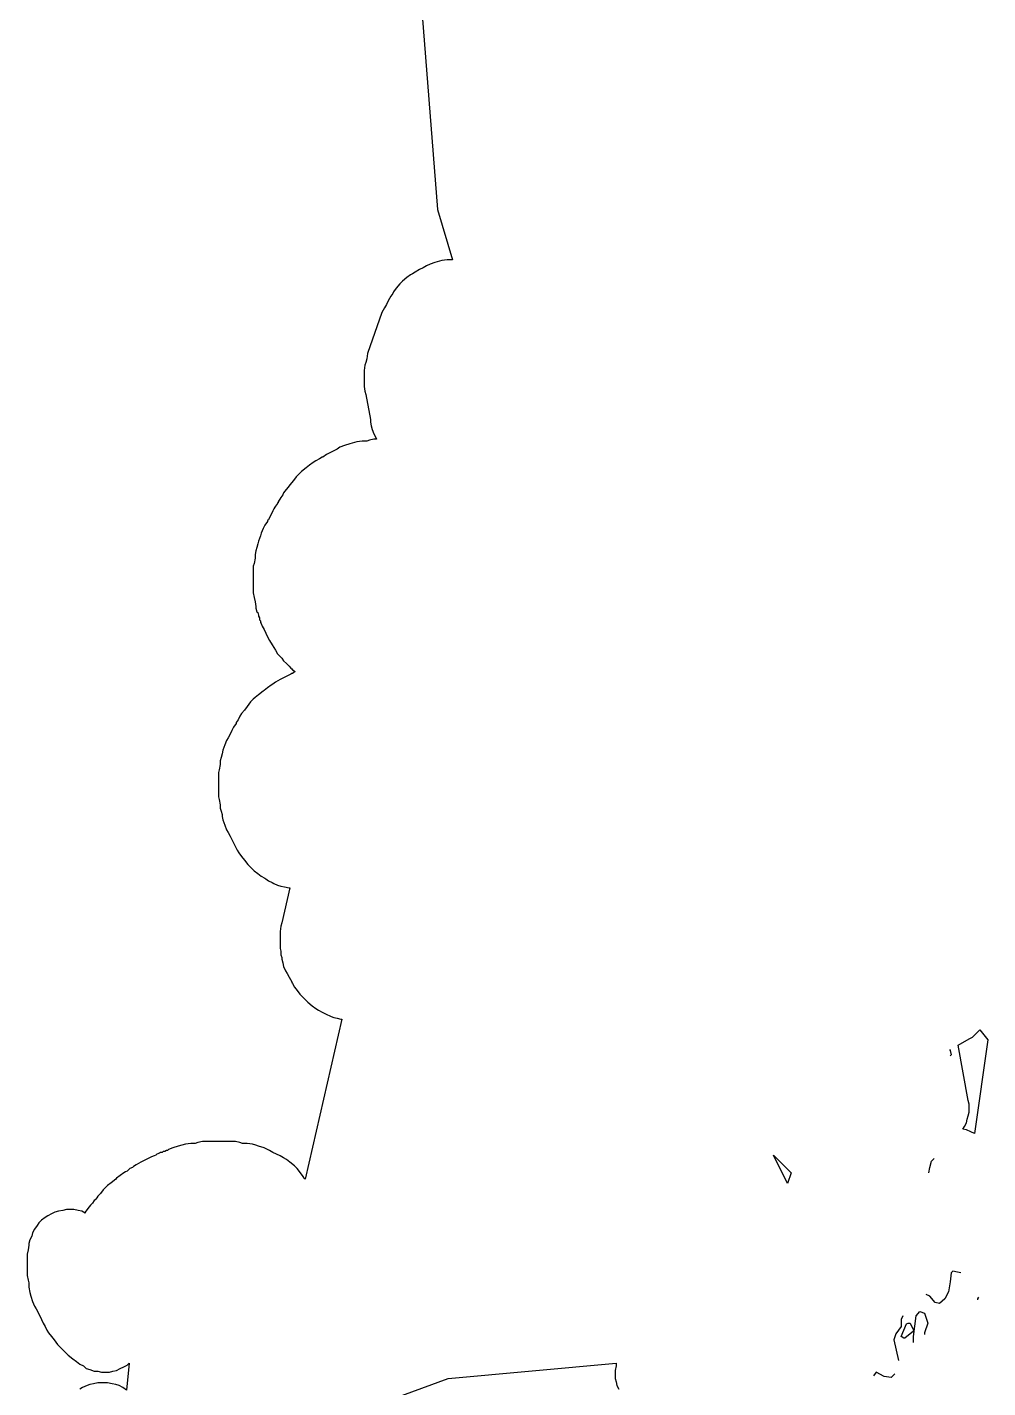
# Model space of a CAD drawing. Header units: metres. Extents: x 0 to 1325, y -1 to 773.
# Drawn here: x 201.51 to 212.26, y 193.92 to 209.15 of the extents above; entities that cross this region are included whole.
import ezdxf

# ---------------------------------------------------------------- set-up
doc = ezdxf.new("R2010")
doc.units = ezdxf.units.M

msp = doc.modelspace()

# ---------------------------------------------------------------- linework, layer by layer
at = {"layer": 'CUT'}
for points in [[(205.87, 210.048), (206.1, 207.108), (206.27, 206.548), (206.26, 206.548), (206.21, 206.548), (206.15, 206.538), (206.07, 206.518), (206.02, 206.498), (205.98, 206.478), (205.94, 206.458), (205.9, 206.438), (205.85, 206.408), (205.82, 206.388), (205.8, 206.378), (205.76, 206.348), (205.71, 206.308), (205.68, 206.278), (205.64, 206.228), (205.61, 206.188), (205.6, 206.168), (205.58, 206.138), (205.55, 206.088), (205.53, 206.048), (205.51, 206.008), (205.48, 205.958), (205.32, 205.498), (205.31, 205.438), (205.3, 205.398), (205.29, 205.368), (205.28, 205.308), (205.28, 205.258), (205.28, 205.168), (205.28, 205.128), (205.29, 205.078), (205.3, 205.038), (205.35, 204.758), (205.35, 204.728), (205.36, 204.688), (205.37, 204.648), (205.39, 204.598), (205.41, 204.558), (205.42, 204.538), (205.39, 204.538), (205.34, 204.528), (205.31, 204.518), (205.29, 204.518), (205.26, 204.518), (205.2, 204.508), (205.12, 204.488), (205.06, 204.468), (205.01, 204.448), (204.98, 204.428), (204.94, 204.408), (204.86, 204.368), (204.82, 204.338), (204.81, 204.338), (204.78, 204.318), (204.74, 204.298), (204.71, 204.278), (204.67, 204.248), (204.63, 204.218), (204.58, 204.178), (204.52, 204.118), (204.49, 204.078), (204.45, 204.028), (204.44, 204.018), (204.38, 203.938), (204.37, 203.918), (204.35, 203.888), (204.32, 203.838), (204.32, 203.828), (204.31, 203.828), (204.31, 203.818), (204.29, 203.788), (204.28, 203.778), (204.27, 203.758), (204.26, 203.738), (204.25, 203.718), (204.23, 203.678), (204.21, 203.638), (204.2, 203.628), (204.2, 203.618), (204.17, 203.578), (204.15, 203.538), (204.13, 203.488), (204.12, 203.458), (204.1, 203.398), (204.09, 203.368), (204.08, 203.328), (204.07, 203.288), (204.06, 203.248), (204.06, 203.208), (204.05, 203.148), (204.04, 203.118), (204.04, 203.078), (204.04, 202.858), (204.04, 202.818), (204.05, 202.768), (204.06, 202.718), (204.07, 202.668), (204.07, 202.648), (204.08, 202.608), (204.09, 202.598), (204.1, 202.568), (204.1, 202.558), (204.11, 202.538), (204.11, 202.528), (204.11, 202.518), (204.12, 202.508), (204.12, 202.498), (204.12, 202.488), (204.13, 202.478), (204.14, 202.448), (204.16, 202.408), (204.18, 202.368), (204.2, 202.328), (204.22, 202.288), (204.25, 202.238), (204.27, 202.208), (204.29, 202.178), (204.31, 202.138), (204.34, 202.108), (204.35, 202.098), (204.36, 202.088), (204.38, 202.058), (204.41, 202.028), (204.44, 201.998), (204.46, 201.978), (204.47, 201.968), (204.48, 201.958), (204.51, 201.938), (204.48, 201.918), (204.47, 201.918), (204.46, 201.908), (204.38, 201.868), (204.34, 201.848), (204.29, 201.818), (204.26, 201.798), (204.24, 201.788), (204.2, 201.758), (204.16, 201.728), (204.15, 201.718), (204.1, 201.678), (204.06, 201.648), (204.04, 201.628), (204.01, 201.598), (203.97, 201.548), (203.94, 201.508), (203.91, 201.468), (203.89, 201.438), (203.87, 201.398), (203.85, 201.368), (203.85, 201.358), (203.82, 201.318), (203.8, 201.278), (203.78, 201.238), (203.76, 201.198), (203.74, 201.168), (203.72, 201.118), (203.7, 201.058), (203.69, 201.018), (203.68, 200.978), (203.67, 200.938), (203.67, 200.898), (203.66, 200.838), (203.65, 200.808), (203.65, 200.768), (203.65, 200.578), (203.65, 200.538), (203.66, 200.508), (203.67, 200.448), (203.67, 200.408), (203.68, 200.378), (203.69, 200.338), (203.69, 200.318), (203.7, 200.278), (203.72, 200.218), (203.74, 200.168), (203.76, 200.138), (203.78, 200.098), (203.8, 200.058), (203.84, 199.978), (203.86, 199.938), (203.88, 199.908), (203.91, 199.868), (203.94, 199.828), (203.98, 199.778), (204.01, 199.748), (204.02, 199.738), (204.05, 199.708), (204.09, 199.678), (204.13, 199.648), (204.17, 199.628), (204.18, 199.618), (204.21, 199.598), (204.25, 199.578), (204.27, 199.568), (204.31, 199.548), (204.35, 199.538), (204.39, 199.528), (204.44, 199.518), (204.45, 199.518), (204.36, 199.128), (204.35, 199.088), (204.34, 199.028), (204.34, 198.978), (204.34, 198.888), (204.34, 198.838), (204.35, 198.808), (204.35, 198.778), (204.35, 198.768), (204.36, 198.738), (204.36, 198.718), (204.37, 198.678), (204.38, 198.638), (204.4, 198.588), (204.42, 198.558), (204.44, 198.518), (204.47, 198.468), (204.47, 198.458), (204.48, 198.448), (204.5, 198.408), (204.53, 198.368), (204.56, 198.328), (204.59, 198.298), (204.65, 198.238), (204.7, 198.198), (204.74, 198.168), (204.77, 198.148), (204.81, 198.128), (204.85, 198.108), (204.91, 198.078), (204.94, 198.068), (204.98, 198.058), (205.02, 198.048), (205.03, 198.048), (204.62, 196.258), (204.61, 196.268), (204.6, 196.288), (204.57, 196.328), (204.53, 196.378), (204.5, 196.408), (204.45, 196.448), (204.41, 196.478), (204.38, 196.498), (204.34, 196.518), (204.3, 196.538), (204.26, 196.558), (204.22, 196.578), (204.16, 196.608), (204.1, 196.628), (204.07, 196.638), (204.03, 196.648), (203.97, 196.658), (203.93, 196.658), (203.92, 196.658), (203.89, 196.668), (203.84, 196.678), (203.79, 196.678), (203.52, 196.678), (203.47, 196.678), (203.42, 196.668), (203.39, 196.658), (203.38, 196.658), (203.34, 196.658), (203.28, 196.648), (203.2, 196.628), (203.14, 196.608), (203.09, 196.588), (203.08, 196.578), (203.07, 196.578), (203.05, 196.568), (203.04, 196.568), (203.03, 196.568), (203.02, 196.558), (203, 196.558), (202.99, 196.548), (202.96, 196.538), (202.95, 196.528), (202.93, 196.518), (202.9, 196.508), (202.82, 196.468), (202.78, 196.448), (202.73, 196.418), (202.7, 196.398), (202.69, 196.388), (202.66, 196.378), (202.64, 196.358), (202.63, 196.348), (202.61, 196.338), (202.59, 196.328), (202.51, 196.268), (202.5, 196.258), (202.45, 196.218), (202.41, 196.188), (202.38, 196.158), (202.36, 196.138), (202.33, 196.098), (202.32, 196.088), (202.31, 196.078), (202.3, 196.068), (202.29, 196.048), (202.27, 196.028), (202.26, 196.018), (202.24, 195.988), (202.22, 195.968), (202.19, 195.928), (202.16, 195.888), (202.16, 195.878), (202.12, 195.898), (202.08, 195.908), (202.03, 195.918), (201.99, 195.918), (201.95, 195.918), (201.91, 195.908), (201.86, 195.898), (201.82, 195.888), (201.78, 195.868), (201.74, 195.848), (201.71, 195.828), (201.67, 195.798), (201.64, 195.768), (201.62, 195.738), (201.59, 195.698), (201.57, 195.658), (201.56, 195.618), (201.54, 195.578), (201.53, 195.538), (201.53, 195.518), (201.52, 195.468), (201.51, 195.418), (201.51, 195.378), (201.51, 195.218), (201.51, 195.178), (201.52, 195.128), (201.53, 195.098), (201.53, 195.078), (201.53, 195.048), (201.54, 194.988), (201.55, 194.948), (201.57, 194.888), (201.59, 194.838), (201.61, 194.808), (201.65, 194.728), (201.69, 194.648), (201.71, 194.608), (201.73, 194.568), (201.75, 194.538), (201.78, 194.498), (201.81, 194.458), (201.85, 194.408), (201.91, 194.348), (201.97, 194.288), (202.02, 194.248), (202.06, 194.218), (202.1, 194.188), (202.14, 194.168), (202.17, 194.138), (202.21, 194.128), (202.26, 194.108), (202.3, 194.108), (202.34, 194.098), (202.39, 194.098), (202.43, 194.098), (202.47, 194.108), (202.51, 194.118), (202.55, 194.138), (202.59, 194.158), (202.63, 194.178), (202.65, 194.198), (202.62, 193.898), (202.58, 193.928), (202.54, 193.948), (202.5, 193.958), (202.46, 193.968), (202.41, 193.978), (202.37, 193.978), (202.35, 193.978), (202.3, 193.978), (202.25, 193.968), (202.21, 193.958), (202.18, 193.948), (202.13, 193.928), (202.1, 193.908)], [(205.52, 193.768), (206.22, 194.028), (208.1, 194.198), (208.1, 194.168), (208.09, 194.118), (208.09, 194.078), (208.09, 194.028), (208.1, 193.988), (208.11, 193.948), (208.13, 193.908)]]:
    msp.add_lwpolyline(points, dxfattribs=at)
for points in [[(212, 196.848), (212.02, 196.888), (212.03, 196.928), (212.04, 196.968), (212.05, 197.008), (212.05, 197.058), (212.05, 197.098), (212.04, 197.138), (211.93, 197.758), (212.05, 197.828), (212.09, 197.848), (212.12, 197.878), (212.15, 197.908), (212.17, 197.928), (212.26, 197.818), (212.11, 196.768), (212.07, 196.788), (212.02, 196.808), (211.98, 196.818), (212, 196.848)], [(210.02, 196.208), (209.86, 196.528), (210.06, 196.328), (210.02, 196.208)], [(211.37, 194.648), (211.39, 194.648), (211.4, 194.628), (211.42, 194.588), (211.43, 194.558), (211.33, 194.478), (211.32, 194.478), (211.29, 194.498), (211.35, 194.638), (211.37, 194.648)]]:
    msp.add_lwpolyline(points, close=True, dxfattribs=at)
at = {"layer": 'SCORE'}
for points in [[(211.83, 197.708), (211.84, 197.698), (211.85, 197.648), (211.84, 197.638)], [(211.6, 196.328), (211.61, 196.388), (211.63, 196.458), (211.66, 196.488)], [(211.96, 195.208), (211.92, 195.218), (211.87, 195.228), (211.85, 195.208), (211.84, 195.108), (211.82, 194.998), (211.78, 194.918), (211.72, 194.868), (211.67, 194.878), (211.61, 194.948), (211.57, 194.968)], [(212.15, 194.908), (212.15, 194.918), (212.16, 194.938)], [(211.43, 194.428), (211.43, 194.498), (211.46, 194.728), (211.5, 194.778), (211.55, 194.758), (211.59, 194.648), (211.55, 194.538), (211.55, 194.518)], [(211.31, 194.728), (211.29, 194.688), (211.29, 194.608), (211.23, 194.528), (211.21, 194.458), (211.26, 194.228)], [(211.29, 194.498), (211.35, 194.638), (211.37, 194.648), (211.39, 194.648), (211.4, 194.628), (211.42, 194.588), (211.43, 194.558), (211.33, 194.478), (211.32, 194.478), (211.29, 194.498)], [(211.22, 194.078), (211.18, 194.038), (211.1, 194.048), (211.01, 194.098), (210.98, 194.058)]]:
    msp.add_lwpolyline(points, dxfattribs=at)

doc.saveas('drawing.dxf')
